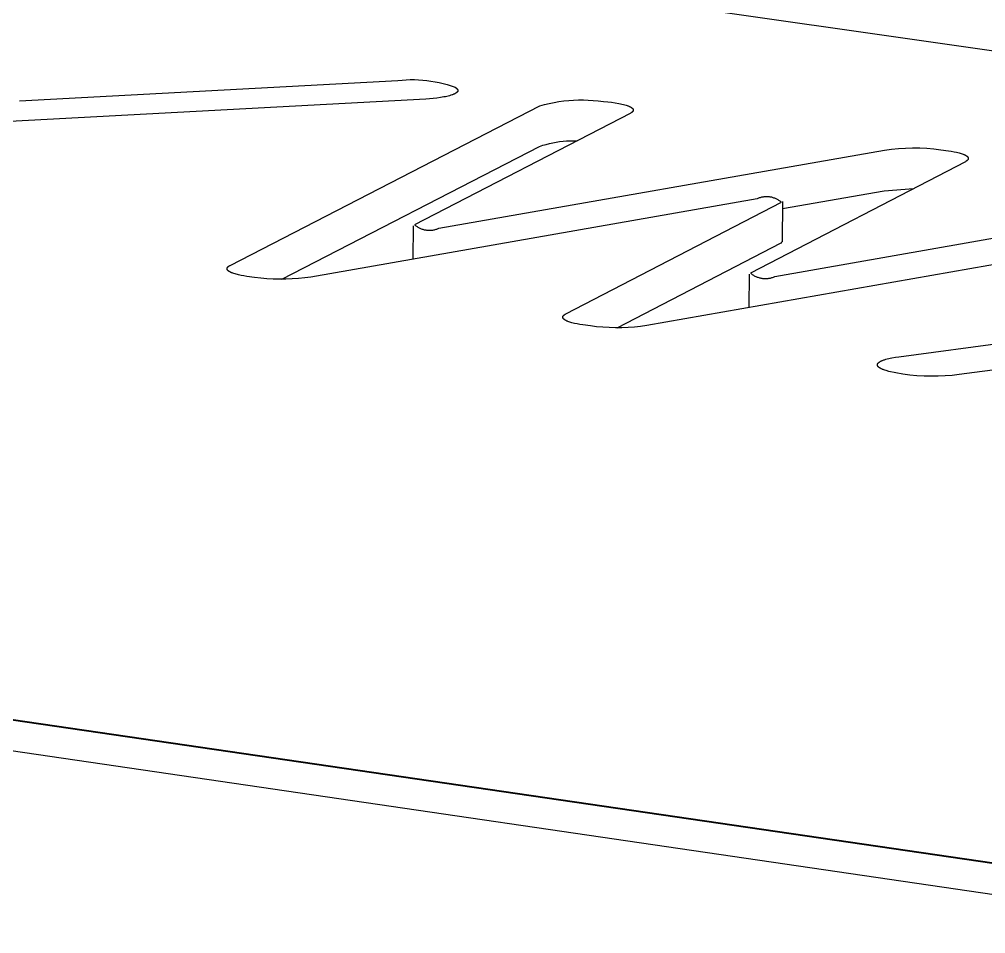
# Model space of a CAD drawing. Header units: millimetres. Extents: x -1283 to 2747, y -259 to 2557.
# Drawn here: x 63.63 to 84.86, y 867.55 to 887.64 of the extents above; entities that cross this region are included whole.
import ezdxf

# ---------------------------------------------------------------- set-up
doc = ezdxf.new("R2010")
doc.units = ezdxf.units.MM
doc.header["$MEASUREMENT"] = 0
doc.layers.add('Utwórz2D linie widoczne', color=7, linetype='Continuous', true_color=0x000000)

msp = doc.modelspace()

# ---------------------------------------------------------------- linework, layer by layer
at = {"layer": 'Utwórz2D linie widoczne'}
for p, q in [((133.445, 880.015), (-137.206, 918.732)), ((-177.156, 907.395), (89.502, 868.446)), ((90.257, 868.338), (-177.15, 907.396)), ((-180.82, 907.279), (90.947, 867.553)), ((63.627, 885.846), (71.944, 886.296)), ((71.944, 886.296), (72.035, 886.305)), ((72.035, 886.305), (72.126, 886.31)), ((72.126, 886.31), (72.217, 886.313)), ((72.217, 886.313), (72.308, 886.313)), ((72.308, 886.313), (72.399, 886.309)), ((72.399, 886.309), (72.49, 886.303)), ((72.49, 886.303), (72.581, 886.293)), ((72.581, 886.293), (72.671, 886.281)), ((72.671, 886.281), (72.761, 886.266)), ((72.761, 886.266), (72.851, 886.248)), ((72.851, 886.248), (72.94, 886.227)), ((72.94, 886.227), (73.028, 886.203)), ((73.028, 886.203), (73.115, 886.177)), ((73.115, 886.177), (73.201, 886.147)), ((73.201, 886.147), (73.23, 886.124)), ((73.23, 886.124), (73.233, 886.122)), ((73.233, 886.122), (73.236, 886.12)), ((73.236, 886.12), (73.238, 886.118)), ((73.238, 886.118), (73.24, 886.116)), ((73.24, 886.116), (73.242, 886.113)), ((73.242, 886.113), (73.245, 886.111)), ((73.245, 886.111), (73.247, 886.109)), ((73.247, 886.109), (73.248, 886.107)), ((73.248, 886.107), (73.25, 886.105)), ((73.25, 886.105), (73.251, 886.104)), ((73.251, 886.104), (73.252, 886.102)), ((73.252, 886.102), (73.253, 886.101)), ((73.253, 886.101), (73.253, 886.1)), ((73.253, 886.1), (73.254, 886.099)), ((73.254, 886.049), (73.253, 886.048)), ((73.254, 886.099), (73.255, 886.098)), ((73.255, 886.051), (73.254, 886.05)), ((73.254, 886.05), (73.254, 886.049)), ((73.255, 886.098), (73.255, 886.097)), ((73.255, 886.097), (73.256, 886.096)), ((73.256, 886.052), (73.255, 886.051)), ((73.256, 886.096), (73.257, 886.095)), ((73.257, 886.055), (73.256, 886.054)), ((73.256, 886.054), (73.256, 886.052)), ((73.257, 886.095), (73.257, 886.093)), ((73.257, 886.093), (73.258, 886.092)), ((73.258, 886.056), (73.257, 886.055)), ((73.258, 886.092), (73.258, 886.091)), ((73.258, 886.091), (73.259, 886.09)), ((73.259, 886.058), (73.258, 886.057)), ((73.258, 886.057), (73.258, 886.056)), ((73.259, 886.09), (73.259, 886.089)), ((73.259, 886.089), (73.26, 886.088)), ((73.26, 886.061), (73.259, 886.06)), ((73.259, 886.06), (73.259, 886.058)), ((73.26, 886.088), (73.26, 886.087)), ((73.26, 886.087), (73.26, 886.085)), ((73.26, 886.085), (73.261, 886.084)), ((73.261, 886.064), (73.26, 886.063)), ((73.26, 886.063), (73.26, 886.062)), ((73.26, 886.062), (73.26, 886.061)), ((73.261, 886.084), (73.261, 886.083)), ((73.261, 886.083), (73.261, 886.082)), ((73.261, 886.082), (73.261, 886.081)), ((73.261, 886.081), (73.261, 886.08)), ((73.261, 886.08), (73.262, 886.078)), ((73.262, 886.07), (73.261, 886.069)), ((73.261, 886.069), (73.261, 886.068)), ((73.261, 886.068), (73.261, 886.067)), ((73.261, 886.067), (73.261, 886.066)), ((73.261, 886.066), (73.261, 886.064)), ((73.262, 886.078), (73.262, 886.077)), ((73.262, 886.077), (73.262, 886.076)), ((73.262, 886.076), (73.262, 886.075)), ((73.262, 886.075), (73.262, 886.074)), ((73.262, 886.074), (73.262, 886.073)), ((73.262, 886.073), (73.262, 886.071)), ((73.262, 886.071), (73.262, 886.07)), ((72.555, 885.888), (62.465, 885.339)), ((72.638, 885.893), (72.555, 885.888)), ((72.72, 885.9), (72.638, 885.893)), ((72.801, 885.909), (72.72, 885.9)), ((72.878, 885.92), (72.801, 885.909)), ((72.952, 885.932), (72.878, 885.92)), ((72.987, 885.938), (72.952, 885.932)), ((73.02, 885.946), (72.987, 885.938)), ((73.051, 885.953), (73.02, 885.946)), ((73.081, 885.961), (73.051, 885.953)), ((73.109, 885.969), (73.081, 885.961)), ((73.134, 885.977), (73.109, 885.969)), ((73.146, 885.982), (73.134, 885.977)), ((73.158, 885.986), (73.146, 885.982)), ((73.168, 885.991), (73.158, 885.986)), ((73.179, 885.995), (73.168, 885.991)), ((73.188, 886), (73.179, 885.995)), ((73.197, 886.004), (73.188, 886)), ((73.206, 886.009), (73.197, 886.004)), ((73.21, 886.011), (73.206, 886.009)), ((73.214, 886.013), (73.21, 886.011)), ((73.218, 886.016), (73.214, 886.013)), ((73.221, 886.018), (73.218, 886.016)), ((73.225, 886.02), (73.221, 886.018)), ((73.228, 886.023), (73.225, 886.02)), ((73.231, 886.025), (73.228, 886.023)), ((73.234, 886.028), (73.231, 886.025)), ((73.237, 886.03), (73.234, 886.028)), ((73.239, 886.032), (73.237, 886.03)), ((73.242, 886.035), (73.239, 886.032)), ((73.244, 886.037), (73.242, 886.035)), ((73.246, 886.039), (73.244, 886.037)), ((73.247, 886.041), (73.246, 886.039)), ((73.248, 886.042), (73.247, 886.041)), ((73.249, 886.043), (73.248, 886.042)), ((73.25, 886.044), (73.249, 886.043)), ((73.251, 886.045), (73.25, 886.044)), ((73.252, 886.047), (73.251, 886.045)), ((73.253, 886.048), (73.252, 886.047)), ((75.483, 885.831), (75.59, 885.846)), ((75.59, 885.846), (75.697, 885.856)), ((75.697, 885.856), (75.805, 885.864)), ((75.805, 885.864), (75.912, 885.867)), ((75.912, 885.867), (76.02, 885.867)), ((76.02, 885.867), (76.128, 885.863)), ((76.128, 885.863), (76.235, 885.856)), ((76.235, 885.856), (76.342, 885.845)), ((76.342, 885.845), (76.465, 885.835)), ((68.257, 882.232), (75.063, 885.738)), ((75.063, 885.738), (75.167, 885.767)), ((75.167, 885.767), (75.271, 885.792)), ((75.271, 885.792), (75.377, 885.813)), ((75.377, 885.813), (75.483, 885.831)), ((76.465, 885.835), (76.554, 885.827)), ((76.554, 885.827), (76.64, 885.817)), ((76.64, 885.817), (76.722, 885.805)), ((76.722, 885.805), (76.799, 885.792)), ((76.799, 885.792), (76.834, 885.785)), ((76.834, 885.785), (76.868, 885.777)), ((76.868, 885.777), (76.9, 885.769)), ((76.9, 885.769), (76.93, 885.761)), ((76.93, 885.761), (76.958, 885.753)), ((76.958, 885.753), (76.983, 885.744)), ((76.983, 885.744), (76.995, 885.74)), ((76.995, 885.74), (77.007, 885.735)), ((77.007, 885.735), (77.017, 885.731)), ((77.017, 885.731), (77.028, 885.726)), ((77.028, 885.726), (77.037, 885.722)), ((77.037, 885.722), (77.046, 885.717)), ((77.046, 885.717), (77.055, 885.713)), ((77.055, 885.713), (77.063, 885.708)), ((77.063, 885.708), (77.067, 885.706)), ((77.067, 885.706), (77.071, 885.704)), ((77.071, 885.704), (77.075, 885.701)), ((77.075, 885.701), (77.078, 885.699)), ((77.078, 885.699), (77.081, 885.696)), ((77.081, 885.696), (77.084, 885.694)), ((77.084, 885.694), (77.088, 885.692)), ((77.088, 885.692), (77.09, 885.689)), ((77.09, 885.689), (77.093, 885.687)), ((77.093, 885.687), (77.096, 885.684)), ((77.096, 885.684), (77.098, 885.682)), ((77.098, 885.682), (77.101, 885.679)), ((77.101, 885.679), (77.102, 885.678)), ((77.102, 885.678), (77.103, 885.677)), ((77.103, 885.677), (77.104, 885.676)), ((77.104, 885.676), (77.105, 885.674)), ((77.105, 885.674), (77.106, 885.673)), ((77.106, 885.673), (77.107, 885.672)), ((77.107, 885.672), (77.107, 885.671)), ((77.107, 885.671), (77.108, 885.669)), ((77.108, 885.669), (77.109, 885.668)), ((77.109, 885.668), (77.11, 885.667)), ((77.11, 885.667), (77.11, 885.666)), ((77.11, 885.666), (77.111, 885.664)), ((77.111, 885.664), (77.112, 885.663)), ((77.112, 885.663), (77.112, 885.662)), ((77.112, 885.662), (77.113, 885.661)), ((77.113, 885.626), (77.112, 885.625)), ((77.112, 885.625), (77.112, 885.623)), ((77.113, 885.661), (77.113, 885.659)), ((77.113, 885.659), (77.114, 885.658)), ((77.114, 885.628), (77.113, 885.627)), ((77.113, 885.627), (77.113, 885.626)), ((77.114, 885.658), (77.114, 885.657)), ((77.114, 885.657), (77.115, 885.656)), ((77.115, 885.631), (77.114, 885.63)), ((77.114, 885.63), (77.114, 885.628)), ((77.115, 885.656), (77.115, 885.654)), ((77.115, 885.654), (77.115, 885.653)), ((77.115, 885.653), (77.116, 885.652)), ((77.116, 885.635), (77.115, 885.633)), ((77.115, 885.633), (77.115, 885.632)), ((77.115, 885.632), (77.115, 885.631)), ((77.116, 885.652), (77.116, 885.651)), ((77.116, 885.651), (77.116, 885.649)), ((77.116, 885.649), (77.116, 885.648)), ((77.116, 885.648), (77.116, 885.647)), ((77.116, 885.647), (77.117, 885.646)), ((77.117, 885.641), (77.116, 885.639)), ((77.116, 885.639), (77.116, 885.638)), ((77.116, 885.638), (77.116, 885.637)), ((77.116, 885.637), (77.116, 885.636)), ((77.116, 885.636), (77.116, 885.635)), ((77.117, 885.646), (77.117, 885.644)), ((77.117, 885.644), (77.117, 885.643)), ((77.117, 885.643), (77.117, 885.642)), ((77.117, 885.642), (77.117, 885.641)), ((77.051, 885.573), (72.311, 883.126)), ((77.059, 885.577), (77.051, 885.573)), ((77.067, 885.582), (77.059, 885.577)), ((77.071, 885.584), (77.067, 885.582)), ((77.074, 885.586), (77.071, 885.584)), ((77.078, 885.588), (77.074, 885.586)), ((77.081, 885.591), (77.078, 885.588)), ((77.084, 885.593), (77.081, 885.591)), ((77.087, 885.596), (77.084, 885.593)), ((77.09, 885.598), (77.087, 885.596)), ((77.093, 885.6), (77.09, 885.598)), ((77.095, 885.603), (77.093, 885.6)), ((77.098, 885.605), (77.095, 885.603)), ((77.1, 885.607), (77.098, 885.605)), ((77.101, 885.609), (77.1, 885.607)), ((77.102, 885.61), (77.101, 885.609)), ((77.103, 885.611), (77.102, 885.61)), ((77.104, 885.612), (77.103, 885.611)), ((77.105, 885.614), (77.104, 885.612)), ((77.106, 885.615), (77.105, 885.614)), ((77.107, 885.616), (77.106, 885.615)), ((77.108, 885.617), (77.107, 885.616)), ((77.109, 885.618), (77.108, 885.617)), ((77.11, 885.621), (77.109, 885.62)), ((77.109, 885.62), (77.109, 885.618)), ((77.111, 885.622), (77.11, 885.621)), ((77.112, 885.623), (77.111, 885.622)), ((69.393, 881.928), (75.054, 884.847)), ((75.054, 884.847), (75.126, 884.871)), ((75.126, 884.871), (75.2, 884.892)), ((75.2, 884.892), (75.274, 884.911)), ((75.274, 884.911), (75.349, 884.927)), ((75.349, 884.927), (75.424, 884.941)), ((75.424, 884.941), (75.499, 884.952)), ((75.499, 884.952), (75.575, 884.96)), ((75.575, 884.96), (75.652, 884.966)), ((75.652, 884.966), (75.728, 884.97)), ((75.728, 884.97), (75.805, 884.971)), ((75.805, 884.971), (75.881, 884.969)), ((82.638, 884.766), (82.791, 884.786)), ((82.791, 884.786), (82.946, 884.801)), ((82.946, 884.801), (83.1, 884.81)), ((83.1, 884.81), (83.255, 884.814)), ((83.255, 884.814), (83.411, 884.812)), ((83.411, 884.812), (83.565, 884.805)), ((83.565, 884.805), (83.72, 884.793)), ((83.72, 884.793), (83.874, 884.775)), ((83.874, 884.775), (84.041, 884.751)), ((72.847, 883.049), (82.638, 884.766)), ((84.041, 884.751), (84.104, 884.741)), ((84.104, 884.741), (84.165, 884.73)), ((84.165, 884.73), (84.222, 884.718)), ((84.222, 884.718), (84.249, 884.711)), ((84.249, 884.711), (84.275, 884.705)), ((84.275, 884.705), (84.3, 884.698)), ((84.3, 884.698), (84.324, 884.69)), ((84.324, 884.69), (84.346, 884.683)), ((84.346, 884.683), (84.366, 884.675)), ((84.366, 884.675), (84.376, 884.671)), ((84.376, 884.671), (84.385, 884.667)), ((84.385, 884.667), (84.394, 884.663)), ((84.394, 884.663), (84.403, 884.659)), ((84.403, 884.659), (84.411, 884.655)), ((84.411, 884.655), (84.418, 884.651)), ((84.418, 884.651), (84.426, 884.647)), ((84.426, 884.647), (84.432, 884.643)), ((84.432, 884.643), (84.436, 884.64)), ((84.436, 884.64), (84.439, 884.638)), ((84.439, 884.638), (84.442, 884.636)), ((84.442, 884.636), (84.444, 884.634)), ((84.444, 884.634), (84.447, 884.632)), ((84.447, 884.632), (84.45, 884.63)), ((84.45, 884.63), (84.452, 884.628)), ((84.452, 884.628), (84.455, 884.626)), ((84.455, 884.626), (84.457, 884.623)), ((84.457, 884.623), (84.459, 884.621)), ((84.459, 884.621), (84.461, 884.619)), ((84.461, 884.619), (84.463, 884.617)), ((84.463, 884.617), (84.465, 884.615)), ((84.465, 884.615), (84.467, 884.613)), ((84.467, 884.613), (84.468, 884.612)), ((84.468, 884.612), (84.468, 884.611)), ((84.468, 884.611), (84.469, 884.61)), ((84.469, 884.61), (84.47, 884.608)), ((84.47, 884.608), (84.47, 884.607)), ((84.47, 884.607), (84.471, 884.606)), ((84.471, 884.606), (84.472, 884.605)), ((84.472, 884.605), (84.472, 884.604)), ((84.472, 884.604), (84.473, 884.603)), ((84.473, 884.603), (84.473, 884.602)), ((84.473, 884.602), (84.474, 884.601)), ((84.474, 884.563), (84.473, 884.562)), ((84.474, 884.601), (84.474, 884.6)), ((84.474, 884.6), (84.475, 884.599)), ((84.475, 884.565), (84.474, 884.564)), ((84.474, 884.564), (84.474, 884.563)), ((84.475, 884.599), (84.475, 884.598)), ((84.475, 884.598), (84.476, 884.597)), ((84.476, 884.568), (84.475, 884.567)), ((84.475, 884.567), (84.475, 884.566)), ((84.475, 884.566), (84.475, 884.565)), ((84.476, 884.597), (84.476, 884.596)), ((84.476, 884.596), (84.476, 884.594)), ((84.476, 884.594), (84.477, 884.593)), ((84.477, 884.57), (84.476, 884.569)), ((84.476, 884.569), (84.476, 884.568)), ((84.477, 884.593), (84.477, 884.592)), ((84.477, 884.592), (84.477, 884.591)), ((84.477, 884.591), (84.478, 884.59)), ((84.478, 884.574), (84.477, 884.573)), ((84.477, 884.573), (84.477, 884.572)), ((84.477, 884.572), (84.477, 884.571)), ((84.477, 884.571), (84.477, 884.57)), ((84.478, 884.59), (84.478, 884.589)), ((84.478, 884.589), (84.478, 884.588)), ((84.478, 884.588), (84.478, 884.587)), ((84.478, 884.587), (84.478, 884.586)), ((84.478, 884.586), (84.478, 884.585)), ((84.478, 884.585), (84.478, 884.584)), ((84.478, 884.584), (84.478, 884.583)), ((84.478, 884.583), (84.478, 884.582)), ((84.478, 884.582), (84.478, 884.581)), ((84.478, 884.581), (84.478, 884.58)), ((84.478, 884.58), (84.478, 884.579)), ((84.478, 884.579), (84.478, 884.577)), ((84.478, 884.577), (84.478, 884.576)), ((84.478, 884.576), (84.478, 884.575)), ((84.478, 884.575), (84.478, 884.574)), ((84.413, 884.511), (79.691, 882.065)), ((84.42, 884.515), (84.413, 884.511)), ((84.426, 884.519), (84.42, 884.515)), ((84.432, 884.522), (84.426, 884.519)), ((84.438, 884.526), (84.432, 884.522)), ((84.441, 884.528), (84.438, 884.526)), ((84.443, 884.53), (84.441, 884.528)), ((84.446, 884.532), (84.443, 884.53)), ((84.448, 884.534), (84.446, 884.532)), ((84.451, 884.536), (84.448, 884.534)), ((84.453, 884.538), (84.451, 884.536)), ((84.455, 884.54), (84.453, 884.538)), ((84.457, 884.542), (84.455, 884.54)), ((84.459, 884.544), (84.457, 884.542)), ((84.461, 884.546), (84.459, 884.544)), ((84.463, 884.548), (84.461, 884.546)), ((84.465, 884.55), (84.463, 884.548)), ((84.467, 884.552), (84.465, 884.55)), ((84.468, 884.554), (84.467, 884.552)), ((84.469, 884.555), (84.468, 884.554)), ((84.47, 884.557), (84.469, 884.556)), ((84.469, 884.556), (84.469, 884.555)), ((84.471, 884.558), (84.47, 884.557)), ((84.472, 884.56), (84.471, 884.559)), ((84.471, 884.559), (84.471, 884.558)), ((84.473, 884.561), (84.472, 884.56)), ((84.473, 884.562), (84.473, 884.561)), ((79.884, 883.715), (79.868, 883.709)), ((79.901, 883.72), (79.884, 883.715)), ((79.918, 883.725), (79.901, 883.72)), ((79.935, 883.729), (79.918, 883.725)), ((79.951, 883.732), (79.935, 883.729)), ((79.969, 883.735), (79.951, 883.732)), ((79.986, 883.737), (79.969, 883.735)), ((80.003, 883.739), (79.986, 883.737)), ((80.02, 883.74), (80.003, 883.739)), ((80.038, 883.741), (80.02, 883.74)), ((80.055, 883.741), (80.038, 883.741)), ((80.072, 883.74), (80.055, 883.741)), ((80.09, 883.739), (80.072, 883.74)), ((80.107, 883.737), (80.09, 883.739)), ((80.124, 883.734), (80.107, 883.737)), ((80.141, 883.731), (80.124, 883.734)), ((80.158, 883.728), (80.141, 883.731)), ((80.175, 883.723), (80.158, 883.728)), ((80.191, 883.719), (80.175, 883.723)), ((80.208, 883.713), (80.191, 883.719)), ((80.224, 883.707), (80.208, 883.713)), ((80.393, 883.482), (82.628, 883.874)), ((82.628, 883.874), (83.275, 883.922)), ((79.836, 883.696), (70.034, 881.976)), ((75.634, 881.168), (80.372, 883.619)), ((79.852, 883.703), (79.836, 883.696)), ((79.868, 883.709), (79.852, 883.703)), ((80.24, 883.701), (80.224, 883.707)), ((80.228, 881.988), (90.027, 883.711)), ((80.256, 883.694), (80.24, 883.701)), ((80.272, 883.686), (80.256, 883.694)), ((80.287, 883.678), (80.272, 883.686)), ((80.302, 883.67), (80.287, 883.678)), ((80.317, 883.66), (80.302, 883.67)), ((80.331, 883.651), (80.317, 883.66)), ((80.345, 883.641), (80.331, 883.651)), ((80.359, 883.63), (80.345, 883.641)), ((80.372, 883.619), (80.359, 883.63)), ((80.394, 883.64), (80.385, 882.747)), ((91.474, 883.383), (77.415, 880.911)), ((72.281, 882.37), (72.288, 883.099)), ((72.311, 883.126), (72.324, 883.115)), ((72.324, 883.115), (72.338, 883.104)), ((72.338, 883.104), (72.352, 883.094)), ((72.352, 883.094), (72.366, 883.085)), ((72.366, 883.085), (72.381, 883.076)), ((72.381, 883.076), (72.396, 883.067)), ((72.396, 883.067), (72.411, 883.059)), ((72.411, 883.059), (72.427, 883.051)), ((72.427, 883.051), (72.443, 883.044)), ((72.443, 883.044), (72.459, 883.038)), ((72.459, 883.038), (72.475, 883.032)), ((72.475, 883.032), (72.491, 883.026)), ((72.491, 883.026), (72.508, 883.022)), ((72.508, 883.022), (72.525, 883.017)), ((72.525, 883.017), (72.542, 883.014)), ((72.542, 883.014), (72.559, 883.011)), ((72.559, 883.011), (72.576, 883.008)), ((72.576, 883.008), (72.593, 883.006)), ((72.593, 883.006), (72.611, 883.005)), ((72.611, 883.005), (72.628, 883.004)), ((72.628, 883.004), (72.645, 883.004)), ((72.645, 883.004), (72.662, 883.005)), ((72.662, 883.005), (72.68, 883.006)), ((72.68, 883.006), (72.697, 883.008)), ((72.697, 883.008), (72.714, 883.01)), ((72.714, 883.01), (72.731, 883.013)), ((72.731, 883.013), (72.748, 883.016)), ((72.748, 883.016), (72.765, 883.02)), ((72.765, 883.02), (72.782, 883.025)), ((72.782, 883.025), (72.798, 883.03)), ((72.798, 883.03), (72.815, 883.036)), ((72.815, 883.036), (72.831, 883.042)), ((72.831, 883.042), (72.847, 883.049)), ((76.765, 880.863), (80.363, 882.726)), ((80.363, 882.726), (80.364, 882.727)), ((80.364, 882.727), (80.365, 882.727)), ((80.365, 882.727), (80.366, 882.728)), ((80.366, 882.728), (80.367, 882.728)), ((80.367, 882.728), (80.368, 882.729)), ((80.368, 882.729), (80.369, 882.729)), ((80.369, 882.729), (80.371, 882.73)), ((80.371, 882.73), (80.372, 882.731)), ((80.372, 882.731), (80.373, 882.732)), ((80.373, 882.732), (80.374, 882.732)), ((80.374, 882.733), (80.375, 882.734)), ((80.374, 882.732), (80.374, 882.733)), ((80.375, 882.734), (80.376, 882.735)), ((80.376, 882.735), (80.377, 882.736)), ((80.377, 882.736), (80.378, 882.737)), ((80.378, 882.737), (80.379, 882.738)), ((80.379, 882.738), (80.38, 882.739)), ((80.38, 882.74), (80.381, 882.741)), ((80.38, 882.739), (80.38, 882.74)), ((80.381, 882.741), (80.382, 882.742)), ((80.382, 882.743), (80.383, 882.744)), ((80.382, 882.742), (80.382, 882.743)), ((80.383, 882.745), (80.384, 882.746)), ((80.383, 882.744), (80.383, 882.745)), ((80.384, 882.746), (80.384, 882.747)), ((68.244, 882.225), (68.25, 882.228)), ((68.25, 882.228), (68.257, 882.232)), ((82.954, 880.227), (99.221, 882.393)), ((68.19, 882.163), (68.191, 882.164)), ((68.19, 882.162), (68.19, 882.163)), ((68.19, 882.161), (68.19, 882.162)), ((68.19, 882.16), (68.19, 882.161)), ((68.19, 882.159), (68.19, 882.16)), ((68.19, 882.158), (68.19, 882.159)), ((68.19, 882.157), (68.19, 882.158)), ((68.191, 882.156), (68.19, 882.157)), ((68.191, 882.17), (68.192, 882.171)), ((68.191, 882.169), (68.191, 882.17)), ((68.191, 882.168), (68.191, 882.169)), ((68.191, 882.167), (68.191, 882.168)), ((68.191, 882.165), (68.191, 882.167)), ((68.191, 882.164), (68.191, 882.165)), ((68.191, 882.155), (68.191, 882.156)), ((68.191, 882.154), (68.191, 882.155)), ((68.191, 882.153), (68.191, 882.154)), ((68.191, 882.152), (68.191, 882.153)), ((68.191, 882.15), (68.191, 882.152)), ((68.192, 882.149), (68.191, 882.15)), ((68.192, 882.173), (68.193, 882.174)), ((68.192, 882.172), (68.192, 882.173)), ((68.192, 882.171), (68.192, 882.172)), ((68.192, 882.148), (68.192, 882.149)), ((68.192, 882.147), (68.192, 882.148)), ((68.193, 882.146), (68.192, 882.147)), ((68.193, 882.176), (68.194, 882.177)), ((68.193, 882.175), (68.193, 882.176)), ((68.193, 882.174), (68.193, 882.175)), ((68.193, 882.145), (68.193, 882.146)), ((68.193, 882.144), (68.193, 882.145)), ((68.194, 882.143), (68.193, 882.144)), ((68.194, 882.178), (68.195, 882.179)), ((68.194, 882.177), (68.194, 882.178)), ((68.194, 882.142), (68.194, 882.143)), ((68.195, 882.141), (68.194, 882.142)), ((68.195, 882.18), (68.196, 882.181)), ((68.195, 882.179), (68.195, 882.18)), ((68.195, 882.14), (68.195, 882.141)), ((68.196, 882.139), (68.195, 882.14)), ((68.196, 882.182), (68.197, 882.183)), ((68.196, 882.181), (68.196, 882.182)), ((68.197, 882.138), (68.196, 882.139)), ((68.197, 882.183), (68.198, 882.184)), ((68.197, 882.136), (68.197, 882.138)), ((68.198, 882.135), (68.197, 882.136)), ((68.198, 882.185), (68.199, 882.186)), ((68.198, 882.184), (68.198, 882.185)), ((68.198, 882.134), (68.198, 882.135)), ((68.199, 882.133), (68.198, 882.134)), ((68.199, 882.186), (68.2, 882.187)), ((68.2, 882.132), (68.199, 882.133)), ((68.2, 882.188), (68.201, 882.189)), ((68.2, 882.187), (68.2, 882.188)), ((68.201, 882.131), (68.2, 882.132)), ((68.201, 882.189), (68.203, 882.192)), ((68.201, 882.13), (68.201, 882.131)), ((68.203, 882.128), (68.201, 882.13)), ((68.203, 882.192), (68.204, 882.194)), ((68.205, 882.126), (68.203, 882.128)), ((68.204, 882.194), (68.206, 882.196)), ((68.207, 882.124), (68.205, 882.126)), ((68.206, 882.196), (68.208, 882.198)), ((68.209, 882.121), (68.207, 882.124)), ((68.208, 882.198), (68.21, 882.2)), ((68.211, 882.119), (68.209, 882.121)), ((68.21, 882.2), (68.212, 882.202)), ((68.213, 882.117), (68.211, 882.119)), ((68.212, 882.202), (68.214, 882.204)), ((68.216, 882.115), (68.213, 882.117)), ((68.214, 882.204), (68.216, 882.206)), ((68.216, 882.206), (68.219, 882.207)), ((68.218, 882.113), (68.216, 882.115)), ((68.221, 882.111), (68.218, 882.113)), ((68.219, 882.207), (68.221, 882.209)), ((68.221, 882.209), (68.224, 882.211)), ((68.223, 882.109), (68.221, 882.111)), ((68.226, 882.106), (68.223, 882.109)), ((68.224, 882.211), (68.226, 882.213)), ((68.226, 882.213), (68.229, 882.215)), ((68.229, 882.104), (68.226, 882.106)), ((68.229, 882.215), (68.232, 882.217)), ((68.232, 882.102), (68.229, 882.104)), ((68.232, 882.217), (68.238, 882.221)), ((68.235, 882.1), (68.232, 882.102)), ((68.242, 882.096), (68.235, 882.1)), ((68.238, 882.221), (68.244, 882.225)), ((68.249, 882.092), (68.242, 882.096)), ((68.257, 882.088), (68.249, 882.092)), ((68.265, 882.083), (68.257, 882.088)), ((68.273, 882.079), (68.265, 882.083)), ((68.282, 882.075), (68.273, 882.079)), ((68.291, 882.071), (68.282, 882.075)), ((68.301, 882.067), (68.291, 882.071)), ((68.321, 882.06), (68.301, 882.067)), ((68.343, 882.052), (68.321, 882.06)), ((68.367, 882.045), (68.343, 882.052)), ((68.392, 882.038), (68.367, 882.045)), ((68.418, 882.031), (68.392, 882.038)), ((68.445, 882.024), (68.418, 882.031)), ((68.502, 882.012), (68.445, 882.024)), ((79.661, 881.306), (79.669, 882.038)), ((79.691, 882.065), (79.704, 882.054)), ((79.704, 882.054), (79.718, 882.043)), ((79.718, 882.043), (79.732, 882.033)), ((79.732, 882.033), (79.746, 882.024)), ((79.746, 882.024), (79.761, 882.015)), ((79.761, 882.015), (79.776, 882.006)), ((68.563, 882.001), (68.502, 882.012)), ((68.626, 881.991), (68.563, 882.001)), ((68.793, 881.967), (68.626, 881.991)), ((68.931, 881.951), (68.793, 881.967)), ((69.068, 881.939), (68.931, 881.951)), ((69.207, 881.931), (69.068, 881.939)), ((69.345, 881.928), (69.207, 881.931)), ((69.483, 881.929), (69.345, 881.928)), ((69.621, 881.934), (69.483, 881.929)), ((69.759, 881.944), (69.621, 881.934)), ((69.897, 881.958), (69.759, 881.944)), ((70.034, 881.976), (69.897, 881.958)), ((79.776, 882.006), (79.791, 881.998)), ((79.791, 881.998), (79.807, 881.99)), ((79.807, 881.99), (79.823, 881.983)), ((79.823, 881.983), (79.839, 881.977)), ((79.839, 881.977), (79.855, 881.971)), ((79.855, 881.971), (79.872, 881.965)), ((79.872, 881.965), (79.889, 881.961)), ((79.889, 881.961), (79.905, 881.956)), ((79.905, 881.956), (79.922, 881.953)), ((79.922, 881.953), (79.939, 881.95)), ((79.939, 881.95), (79.957, 881.947)), ((79.957, 881.947), (79.974, 881.945)), ((79.974, 881.945), (79.991, 881.944)), ((79.991, 881.944), (80.009, 881.943)), ((80.009, 881.943), (80.026, 881.943)), ((80.026, 881.943), (80.043, 881.944)), ((80.043, 881.944), (80.061, 881.945)), ((80.061, 881.945), (80.078, 881.946)), ((80.078, 881.946), (80.095, 881.949)), ((80.095, 881.949), (80.112, 881.952)), ((80.112, 881.952), (80.129, 881.955)), ((80.129, 881.955), (80.146, 881.959)), ((80.146, 881.959), (80.163, 881.964)), ((80.163, 881.964), (80.179, 881.969)), ((80.179, 881.969), (80.196, 881.975)), ((80.196, 881.975), (80.212, 881.981)), ((80.212, 881.981), (80.228, 881.988)), ((75.627, 881.164), (75.634, 881.168)), ((75.568, 881.104), (75.569, 881.106)), ((75.568, 881.103), (75.568, 881.104)), ((75.568, 881.102), (75.568, 881.103)), ((75.568, 881.101), (75.568, 881.102)), ((75.568, 881.1), (75.568, 881.101)), ((75.568, 881.099), (75.568, 881.1)), ((75.568, 881.098), (75.568, 881.099)), ((75.568, 881.097), (75.568, 881.098)), ((75.568, 881.096), (75.568, 881.097)), ((75.568, 881.095), (75.568, 881.096)), ((75.568, 881.094), (75.568, 881.095)), ((75.568, 881.093), (75.568, 881.094)), ((75.568, 881.092), (75.568, 881.093)), ((75.568, 881.091), (75.568, 881.092)), ((75.568, 881.089), (75.568, 881.091)), ((75.568, 881.088), (75.568, 881.089)), ((75.568, 881.087), (75.568, 881.088)), ((75.569, 881.086), (75.568, 881.087)), ((75.569, 881.109), (75.57, 881.11)), ((75.569, 881.108), (75.569, 881.109)), ((75.569, 881.107), (75.569, 881.108)), ((75.569, 881.106), (75.569, 881.107)), ((75.569, 881.085), (75.569, 881.086)), ((75.569, 881.084), (75.569, 881.085)), ((75.57, 881.083), (75.569, 881.084)), ((75.57, 881.111), (75.571, 881.112)), ((75.57, 881.11), (75.57, 881.111)), ((75.57, 881.082), (75.57, 881.083)), ((75.57, 881.081), (75.57, 881.082)), ((75.571, 881.08), (75.57, 881.081)), ((75.571, 881.114), (75.572, 881.115)), ((75.571, 881.113), (75.571, 881.114)), ((75.571, 881.112), (75.571, 881.113)), ((75.571, 881.079), (75.571, 881.08)), ((75.572, 881.078), (75.571, 881.079)), ((75.572, 881.116), (75.573, 881.117)), ((75.572, 881.115), (75.572, 881.116)), ((75.572, 881.077), (75.572, 881.078)), ((75.573, 881.075), (75.572, 881.077)), ((75.573, 881.117), (75.574, 881.118)), ((75.573, 881.074), (75.573, 881.075)), ((75.574, 881.073), (75.573, 881.074)), ((75.574, 881.119), (75.575, 881.12)), ((75.574, 881.118), (75.574, 881.119)), ((75.575, 881.072), (75.574, 881.073)), ((75.575, 881.121), (75.576, 881.122)), ((75.575, 881.12), (75.575, 881.121)), ((75.575, 881.071), (75.575, 881.072)), ((75.576, 881.07), (75.575, 881.071)), ((75.576, 881.122), (75.577, 881.123)), ((75.577, 881.069), (75.576, 881.07)), ((75.577, 881.124), (75.578, 881.125)), ((75.577, 881.123), (75.577, 881.124)), ((75.577, 881.068), (75.577, 881.069)), ((75.578, 881.067), (75.577, 881.068)), ((75.578, 881.125), (75.58, 881.127)), ((75.579, 881.066), (75.578, 881.067)), ((75.581, 881.064), (75.579, 881.066)), ((75.58, 881.127), (75.581, 881.129)), ((75.581, 881.129), (75.583, 881.131)), ((75.582, 881.061), (75.581, 881.064)), ((75.584, 881.059), (75.582, 881.061)), ((75.583, 881.131), (75.585, 881.133)), ((75.586, 881.057), (75.584, 881.059)), ((75.585, 881.133), (75.587, 881.135)), ((75.588, 881.055), (75.586, 881.057)), ((75.587, 881.135), (75.589, 881.137)), ((75.591, 881.053), (75.588, 881.055)), ((75.589, 881.137), (75.591, 881.139)), ((75.591, 881.139), (75.593, 881.141)), ((75.593, 881.051), (75.591, 881.053)), ((75.593, 881.141), (75.596, 881.143)), ((75.596, 881.048), (75.593, 881.051)), ((75.596, 881.143), (75.598, 881.145)), ((75.598, 881.046), (75.596, 881.048)), ((75.598, 881.145), (75.601, 881.147)), ((75.601, 881.044), (75.598, 881.046)), ((75.601, 881.147), (75.603, 881.149)), ((75.604, 881.042), (75.601, 881.044)), ((75.603, 881.149), (75.606, 881.151)), ((75.607, 881.04), (75.604, 881.042)), ((75.606, 881.151), (75.609, 881.153)), ((75.61, 881.038), (75.607, 881.04)), ((75.609, 881.153), (75.615, 881.157)), ((75.613, 881.036), (75.61, 881.038)), ((75.62, 881.031), (75.613, 881.036)), ((75.615, 881.157), (75.621, 881.161)), ((75.627, 881.027), (75.62, 881.031)), ((75.621, 881.161), (75.627, 881.164)), ((75.635, 881.023), (75.627, 881.027)), ((75.643, 881.019), (75.635, 881.023)), ((75.651, 881.015), (75.643, 881.019)), ((75.66, 881.011), (75.651, 881.015)), ((75.669, 881.007), (75.66, 881.011)), ((75.679, 881.003), (75.669, 881.007)), ((75.7, 880.995), (75.679, 881.003)), ((75.722, 880.988), (75.7, 880.995)), ((75.745, 880.98), (75.722, 880.988)), ((75.77, 880.973), (75.745, 880.98)), ((75.796, 880.966), (75.77, 880.973)), ((75.823, 880.96), (75.796, 880.966)), ((75.881, 880.947), (75.823, 880.96)), ((75.942, 880.936), (75.881, 880.947)), ((76.005, 880.926), (75.942, 880.936)), ((76.173, 880.902), (76.005, 880.926)), ((76.31, 880.886), (76.173, 880.902)), ((76.448, 880.874), (76.31, 880.886)), ((76.587, 880.866), (76.448, 880.874)), ((76.725, 880.863), (76.587, 880.866)), ((76.863, 880.864), (76.725, 880.863)), ((77.002, 880.869), (76.863, 880.864)), ((77.14, 880.879), (77.002, 880.869)), ((77.277, 880.893), (77.14, 880.879)), ((77.415, 880.911), (77.277, 880.893)), ((91.65, 880.809), (84.28, 879.833)), ((82.513, 880.102), (82.517, 880.105)), ((82.517, 880.105), (82.52, 880.107)), ((82.52, 880.107), (82.524, 880.11)), ((82.524, 880.11), (82.528, 880.113)), ((82.528, 880.113), (82.532, 880.116)), ((82.532, 880.116), (82.537, 880.118)), ((82.537, 880.118), (82.541, 880.121)), ((82.541, 880.121), (82.551, 880.126)), ((82.551, 880.126), (82.561, 880.131)), ((82.561, 880.131), (82.572, 880.137)), ((82.572, 880.137), (82.584, 880.142)), ((82.584, 880.142), (82.596, 880.147)), ((82.596, 880.147), (82.609, 880.151)), ((82.609, 880.151), (82.622, 880.156)), ((82.622, 880.156), (82.636, 880.161)), ((82.636, 880.161), (82.665, 880.17)), ((82.665, 880.17), (82.696, 880.179)), ((82.696, 880.179), (82.729, 880.187)), ((82.729, 880.187), (82.764, 880.195)), ((82.764, 880.195), (82.8, 880.202)), ((82.8, 880.202), (82.875, 880.216)), ((82.875, 880.216), (82.954, 880.227)), ((82.48, 880.056), (82.481, 880.057)), ((82.48, 880.054), (82.48, 880.056)), ((82.48, 880.053), (82.48, 880.054)), ((82.48, 880.051), (82.48, 880.053)), ((82.48, 880.05), (82.48, 880.051)), ((82.48, 880.048), (82.48, 880.05)), ((82.48, 880.047), (82.48, 880.048)), ((82.48, 880.046), (82.48, 880.047)), ((82.48, 880.044), (82.48, 880.046)), ((82.48, 880.043), (82.48, 880.044)), ((82.48, 880.041), (82.48, 880.043)), ((82.48, 880.04), (82.48, 880.041)), ((82.481, 880.038), (82.48, 880.04)), ((82.481, 880.06), (82.482, 880.061)), ((82.481, 880.058), (82.481, 880.06)), ((82.481, 880.057), (82.481, 880.058)), ((82.481, 880.037), (82.481, 880.038)), ((82.481, 880.036), (82.481, 880.037)), ((82.482, 880.034), (82.481, 880.036)), ((82.482, 880.063), (82.483, 880.064)), ((82.482, 880.061), (82.482, 880.063)), ((82.482, 880.033), (82.482, 880.034)), ((82.483, 880.031), (82.482, 880.033)), ((82.483, 880.065), (82.484, 880.067)), ((82.483, 880.064), (82.483, 880.065)), ((82.483, 880.03), (82.483, 880.031)), ((82.484, 880.029), (82.483, 880.03)), ((82.484, 880.068), (82.485, 880.07)), ((82.484, 880.067), (82.484, 880.068)), ((82.484, 880.027), (82.484, 880.029)), ((82.485, 880.026), (82.484, 880.027)), ((82.485, 880.07), (82.486, 880.071)), ((82.486, 880.024), (82.485, 880.026)), ((82.486, 880.073), (82.487, 880.074)), ((82.486, 880.071), (82.486, 880.073)), ((82.486, 880.023), (82.486, 880.024)), ((82.487, 880.022), (82.486, 880.023)), ((82.487, 880.074), (82.488, 880.075)), ((82.488, 880.02), (82.487, 880.022)), ((82.488, 880.075), (82.489, 880.077)), ((82.489, 880.019), (82.488, 880.02)), ((82.489, 880.077), (82.49, 880.078)), ((82.49, 880.017), (82.489, 880.019)), ((82.49, 880.078), (82.491, 880.08)), ((82.491, 880.016), (82.49, 880.017)), ((82.491, 880.08), (82.492, 880.081)), ((82.492, 880.015), (82.491, 880.016)), ((82.492, 880.081), (82.493, 880.082)), ((82.493, 880.013), (82.492, 880.015)), ((82.493, 880.082), (82.494, 880.084)), ((82.494, 880.012), (82.493, 880.013)), ((82.494, 880.084), (82.495, 880.085)), ((82.495, 880.011), (82.494, 880.012)), ((82.495, 880.085), (82.497, 880.087)), ((82.496, 880.009), (82.495, 880.011)), ((82.499, 880.006), (82.496, 880.009)), ((82.497, 880.087), (82.498, 880.088)), ((82.498, 880.088), (82.499, 880.089)), ((82.499, 880.089), (82.501, 880.091)), ((82.501, 880.004), (82.499, 880.006)), ((82.501, 880.091), (82.503, 880.094)), ((82.504, 880.001), (82.501, 880.004)), ((82.503, 880.094), (82.506, 880.096)), ((82.507, 879.998), (82.504, 880.001)), ((82.506, 880.096), (82.51, 880.099)), ((82.51, 879.996), (82.507, 879.998)), ((82.51, 880.099), (82.513, 880.102)), ((82.514, 879.993), (82.51, 879.996)), ((82.517, 879.99), (82.514, 879.993)), ((82.521, 879.988), (82.517, 879.99)), ((82.524, 879.985), (82.521, 879.988)), ((82.528, 879.982), (82.524, 879.985)), ((82.532, 879.98), (82.528, 879.982)), ((82.536, 879.977), (82.532, 879.98)), ((82.545, 879.972), (82.536, 879.977)), ((82.554, 879.967), (82.545, 879.972)), ((82.564, 879.962), (82.554, 879.967)), ((82.574, 879.957), (82.564, 879.962)), ((82.585, 879.952), (82.574, 879.957)), ((82.596, 879.947), (82.585, 879.952)), ((82.608, 879.943), (82.596, 879.947)), ((82.62, 879.938), (82.608, 879.943)), ((82.645, 879.929), (82.62, 879.938)), ((82.672, 879.921), (82.645, 879.929)), ((82.735, 879.902), (82.672, 879.921)), ((82.888, 879.871), (82.735, 879.902)), ((83.041, 879.845), (82.888, 879.871)), ((83.195, 879.825), (83.041, 879.845)), ((83.35, 879.81), (83.195, 879.825)), ((83.505, 879.8), (83.35, 879.81)), ((83.66, 879.796), (83.505, 879.8)), ((83.816, 879.797), (83.66, 879.796)), ((83.971, 879.804), (83.816, 879.797)), ((84.126, 879.816), (83.971, 879.804)), ((84.28, 879.833), (84.126, 879.816))]:
    msp.add_line(p, q, dxfattribs=at)

doc.saveas('drawing.dxf')
